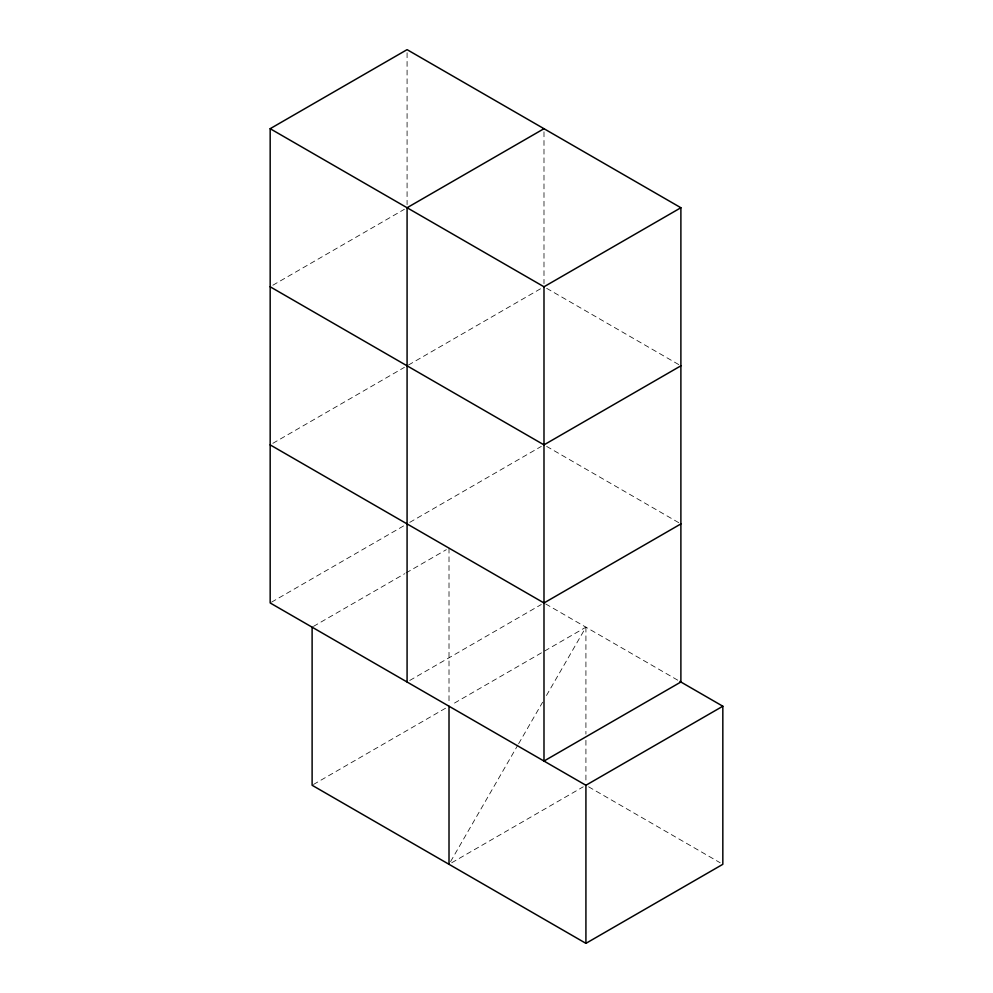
<?xml version="1.0" encoding="UTF-8"?>
<svg xmlns="http://www.w3.org/2000/svg" width="993" height="993" viewBox="0 0 993 993"><rect width="100%" height="100%" fill="white"/><g stroke="black" fill="none" stroke-linecap="round" stroke-linejoin="round"><path stroke-width="0.74" stroke-dasharray="4.96 3.72" d="M450.561 861.626L517.862 745.073M518.631 743.732L542.612 702.2M546.473 695.497L585.92 627.179L451.703 704.67M272.852 285.227L404.387 209.287M272.852 443.325L404.387 367.373M408.421 365.052L541.297 288.33M271.511 602.18L404.387 525.471M409.761 522.368L541.297 446.416M313.453 626.397L404.722 573.706M406.063 572.924L446.329 549.675M409.761 680.453L541.297 604.514M313.453 784.482L446.329 707.773M451.703 862.756L583.239 786.816M546.671 288.33L680.888 365.821M546.671 446.416L679.547 523.137M545.654 603.93L679.547 681.223M588.613 786.816L720.148 862.756M585.92 627.179L585.92 734.112M585.92 740.319L585.92 782.161M543.99 131.796L543.99 283.688M449.01 548.136L449.01 703.118M407.08 52.753L407.08 204.645"/><path stroke-width="1.49" d="M270.17 128.693L407.08 49.65L680.888 207.736L680.888 682.005L543.99 761.048L543.99 286.778L270.17 128.693L270.17 602.962L585.92 785.264L722.83 706.222L722.83 864.307L585.92 943.35L312.112 785.264L312.112 627.179M543.99 128.693L407.08 207.736L407.08 682.005M543.99 286.778L680.888 207.736M680.888 365.821L543.99 444.864L270.17 286.778M680.888 523.919L543.99 602.962L270.17 444.876M679.882 681.421L722.83 706.222M585.92 785.264L585.92 943.35M449.01 706.222L449.01 864.307"/></g></svg>
